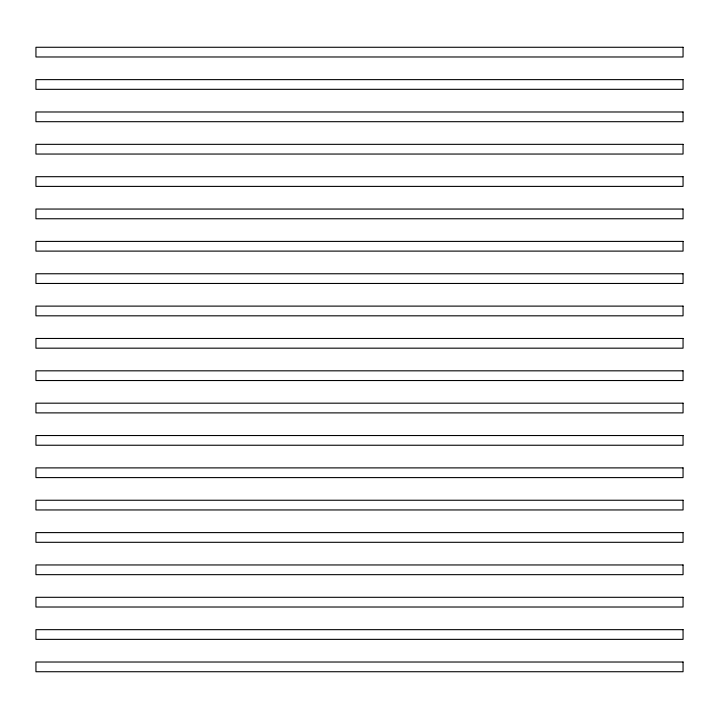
<?xml version="1.0" encoding="UTF-8"?>
<svg xmlns="http://www.w3.org/2000/svg" width="719" height="719" viewBox="0 0 719 719"><rect width="100%" height="100%" fill="white"/><g stroke="black" fill="none" stroke-linecap="round" stroke-linejoin="round"><path stroke-width="1.08" d="M683.05 47.274L35.95 47.274L35.95 56.981L683.05 56.981L683.05 47.274M683.05 79.629L35.95 79.629L35.95 89.336L683.05 89.336L683.05 79.629M683.05 111.984L35.95 111.984L35.95 121.691L683.05 121.691L683.05 111.984M683.05 144.339L35.95 144.339L35.95 154.046L683.05 154.046L683.05 144.339M683.05 176.694L35.95 176.694L35.95 186.401L683.05 186.401L683.05 176.694M683.05 209.049L35.95 209.049L35.95 218.756L683.05 218.756L683.05 209.049M683.05 241.404L35.95 241.404L35.95 251.111L683.05 251.111L683.05 241.404M683.05 273.759L35.95 273.759L35.95 283.466L683.05 283.466L683.05 273.759M683.05 306.114L35.95 306.114L35.95 315.821L683.05 315.821L683.05 306.114M683.05 338.469L35.95 338.469L35.95 348.176L683.05 348.176L683.05 338.469M683.05 370.824L35.95 370.824L35.95 380.531L683.05 380.531L683.05 370.824M683.05 403.179L35.95 403.179L35.95 412.886L683.05 412.886L683.05 403.179M683.05 435.534L35.95 435.534L35.95 445.241L683.05 445.241L683.05 435.534M683.05 467.889L35.95 467.889L35.95 477.596L683.05 477.596L683.05 467.889M683.05 500.244L35.95 500.244L35.95 509.951L683.05 509.951L683.05 500.244M683.05 532.599L35.95 532.599L35.95 542.306L683.05 542.306L683.05 532.599M683.05 564.954L35.95 564.954L35.95 574.661L683.05 574.661L683.05 564.954M683.05 597.309L35.95 597.309L35.95 607.016L683.05 607.016L683.05 597.309M683.05 629.664L35.95 629.664L35.95 639.371L683.05 639.371L683.05 629.664M683.05 662.019L35.95 662.019L35.95 671.726L683.05 671.726L683.05 662.019"/></g></svg>
